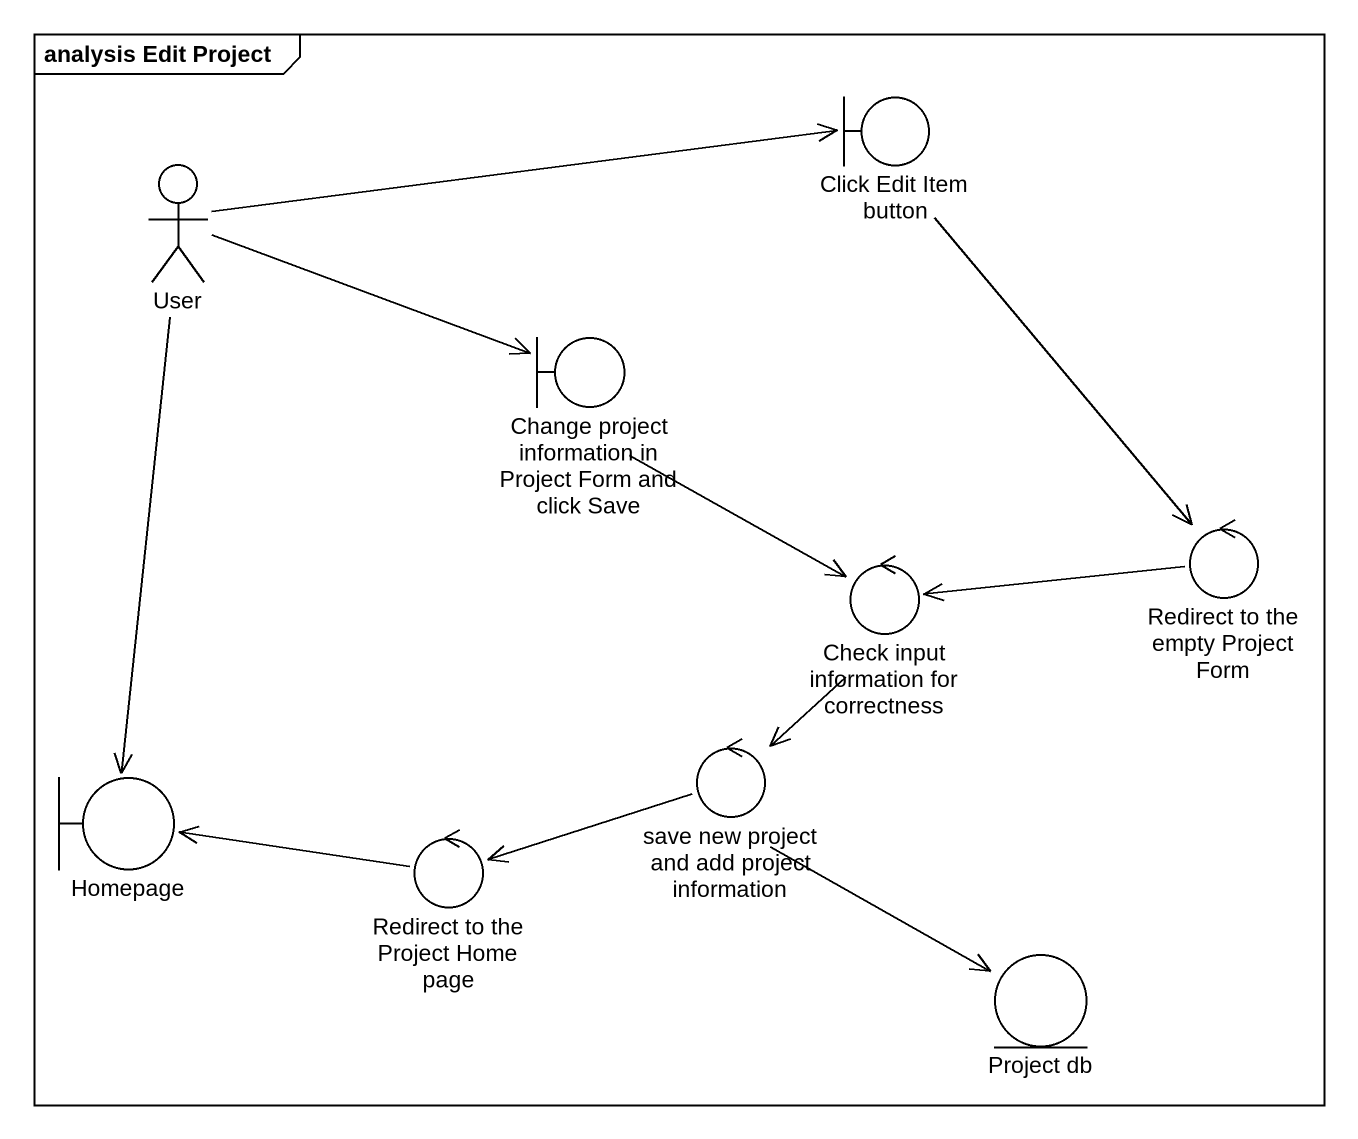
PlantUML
@startuml
mainframe analysis Edit Project
boundary "Click Edit Item button" as Click_Edit_Item_button
actor User
boundary "Change project information in Project Form and click Save" as Change_project_information
control "Check input information for correctness" as Check_input_information_for
control "Redirect to the empty Project Form" as Redirect_to_the_empty
boundary Homepage
control "save new project and add project information" as save_new_project_and_add
control "Redirect to the Project Home page" as Redirect_to_the_Project
entity "Project db" as Project_db
Click_Edit_Item_button --> Redirect_to_the_empty
User -right-> Click_Edit_Item_button
User -right-> Change_project_information
User --> Homepage
Change_project_information --> Check_input_information_for
Check_input_information_for --> save_new_project_and_add
Redirect_to_the_empty -left-> Check_input_information_for
save_new_project_and_add -left-> Redirect_to_the_Project
save_new_project_and_add --> Project_db
Redirect_to_the_Project -left-> Homepage
@enduml
